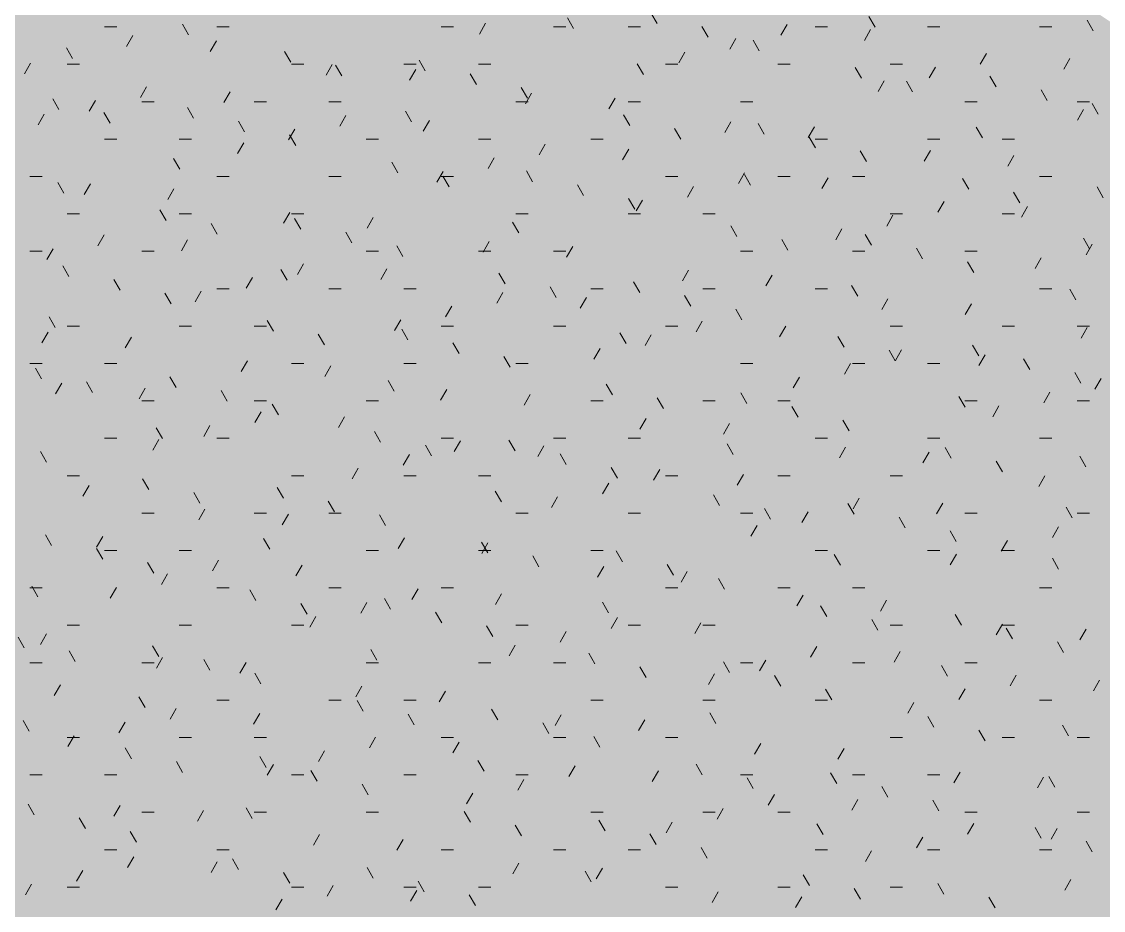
# Model space of a CAD drawing. Header units: millimetres. Extents: x -81576 to 1046824, y -248937 to 691537.
# Drawn here: x 23577 to 26515, y 621039 to 623453 of the extents above; entities that cross this region are included whole.
import ezdxf

# ---------------------------------------------------------------- set-up
doc = ezdxf.new("R2010")
doc.units = ezdxf.units.MM
doc.layers.add('PDF _Геометрия', color=7, linetype='Continuous', true_color=0x1d1d1d)
doc.layers.add('PDF _Сплошная заливка', color=7, linetype='Continuous', true_color=0xffffff)

msp = doc.modelspace()

# ---------------------------------------------------------------- hatches: boundary and pattern name
at = {"layer": 'PDF _Сплошная заливка', "true_color": 0x636466, "transparency": 33554559}
msp.add_hatch(color=251, dxfattribs=at).paths.add_polyline_path([(22151.1, 618839.9), (33191.1, 618839.9), (33191.1, 619029.3), (33175.3, 619039.9), (33153.9, 619039.9), (24071.1, 625095.1), (22151.1, 625095.1), (22151.1, 619449.6)])

# ---------------------------------------------------------------- linework, layer by layer
at = {"layer": 'PDF _Геометрия', "color": 7, "lineweight": 9}
for points in [[(25076.2, 623435), (25059.5, 623464)], [(25303, 623448.6), (25286.2, 623477.6)], [(25895.3, 623438.6), (25878.6, 623467.7)], [(23802.1, 623439.1), (23835.6, 623439.1)], [(24030.3, 623417.7), (24013.6, 623446.8)], [(24106.9, 623439.1), (24140.4, 623439.1)], [(24716.5, 623439.1), (24750, 623439.1)], [(24837, 623448.9), (24820.3, 623419.8)], [(25021.3, 623439.1), (25054.8, 623439.1)], [(25224.5, 623439.1), (25258, 623439.1)], [(25441.8, 623411.4), (25425, 623440.4)], [(25656.1, 623445.2), (25639.4, 623416.2)], [(25732.5, 623439.1), (25766, 623439.1)], [(26037.3, 623439.1), (26070.8, 623439.1)], [(26342.1, 623439.1), (26375.6, 623439.1)], [(26487.7, 623428.7), (26470.9, 623457.7)], [(23879.1, 623415.3), (23862.3, 623386.3)], [(25517.3, 623408), (25500.6, 623379)], [(25882.9, 623431.6), (25866.1, 623402.6)], [(23715.6, 623353.3), (23698.8, 623382.4)], [(24105.9, 623401.7), (24089.1, 623372.7)], [(25580.6, 623374.2), (25563.8, 623403.3)], [(24307.9, 623343.3), (24291.2, 623372.4)], [(24673.5, 623319.8), (24656.7, 623348.8)], [(25378.6, 623370.8), (25361.8, 623341.8)], [(26197.7, 623367.2), (26180.9, 623338.2)], [(26424.4, 623353.6), (26407.7, 623324.5)], [(23601.5, 623340.9), (23584.8, 623311.9)], [(23700.5, 623337.5), (23734, 623337.5)], [(24310.1, 623337.5), (24343.6, 623337.5)], [(24420.6, 623337.3), (24403.9, 623308.3)], [(24446.7, 623306.2), (24429.9, 623335.2)], [(24614.9, 623337.5), (24648.4, 623337.5)], [(24647.4, 623323.7), (24630.7, 623294.6)], [(24818.1, 623337.5), (24851.6, 623337.5)], [(25265.8, 623309.8), (25249.1, 623338.8)], [(25326.1, 623337.5), (25359.6, 623337.5)], [(25630.9, 623337.5), (25664.4, 623337.5)], [(25858.2, 623299.8), (25841.4, 623328.9)], [(25935.7, 623337.5), (25969.2, 623337.5)], [(26058.9, 623330), (26042.1, 623301)], [(24812.3, 623282.6), (24795.5, 623311.6)], [(25920.1, 623292.8), (25903.3, 623263.8)], [(25997, 623262.7), (25980.2, 623291.7)], [(26223.7, 623276.3), (26207, 623305.3)], [(23916.3, 623276.5), (23899.5, 623247.5)], [(24143.1, 623262.9), (24126.3, 623233.9)], [(24951.1, 623245.4), (24934.3, 623274.4)], [(24962.2, 623259.3), (24945.4, 623230.2)], [(26362.5, 623239.1), (26345.8, 623268.1)], [(23678.4, 623214.5), (23661.6, 623243.6)], [(23777.5, 623239.3), (23760.7, 623210.3)], [(23903.7, 623235.9), (23937.2, 623235.9)], [(24208.5, 623235.9), (24242, 623235.9)], [(24411.7, 623235.9), (24445.2, 623235.9)], [(24919.7, 623235.9), (24953.2, 623235.9)], [(25189, 623245.7), (25172.2, 623216.6)], [(25224.5, 623235.9), (25258, 623235.9)], [(25529.3, 623235.9), (25562.8, 623235.9)], [(26138.9, 623235.9), (26172.4, 623235.9)], [(26443.7, 623235.9), (26477.2, 623235.9)], [(26501.3, 623201.9), (26484.5, 623230.9)], [(23638.7, 623202.2), (23622, 623173.1)], [(23817.2, 623177.3), (23800.4, 623206.4)], [(24044, 623191), (24027.2, 623220)], [(24636.3, 623181), (24619.5, 623210)], [(25228.6, 623171), (25211.9, 623200.1)], [(26461.6, 623214.8), (26444.9, 623185.8)], [(24182.7, 623153.8), (24166, 623182.8)], [(24457.8, 623198.5), (24441.1, 623169.5)], [(24684.6, 623184.9), (24667.9, 623155.9)], [(25503.7, 623181.2), (25487, 623152.2)], [(25594.2, 623147.4), (25577.4, 623176.5)], [(24319.1, 623161.3), (24302.3, 623132.3)], [(24321.5, 623116.6), (24304.8, 623145.6)], [(25367.4, 623133.8), (25350.7, 623162.9)], [(25730.5, 623167.6), (25713.7, 623138.6)], [(26186.5, 623137.5), (26169.8, 623166.5)], [(23802.1, 623134.3), (23835.6, 623134.3)], [(24005.3, 623134.3), (24038.8, 623134.3)], [(24180.3, 623124.1), (24163.5, 623095.1)], [(24513.3, 623134.3), (24546.8, 623134.3)], [(24818.1, 623134.3), (24851.6, 623134.3)], [(24999.4, 623120.5), (24982.6, 623091.4)], [(25122.9, 623134.3), (25156.4, 623134.3)], [(25733, 623110.3), (25716.2, 623139.3)], [(25732.5, 623134.3), (25766, 623134.3)], [(26037.3, 623134.3), (26070.8, 623134.3)], [(26240.5, 623134.3), (26274, 623134.3)], [(24860.6, 623083.3), (24843.8, 623054.3)], [(25226.2, 623106.9), (25209.4, 623077.8)], [(25871.8, 623073.1), (25855, 623102.1)], [(26045.3, 623103.2), (26028.5, 623074.2)], [(26272, 623089.6), (26255.3, 623060.6)], [(24006.8, 623052.2), (23990, 623081.2)], [(24599.1, 623042.2), (24582.3, 623071.2)], [(23598.9, 623032.7), (23632.4, 623032.7)], [(24106.9, 623032.7), (24140.4, 623032.7)], [(24411.7, 623032.7), (24445.2, 623032.7)], [(24721.8, 623046.1), (24705, 623017.1)], [(24716.5, 623032.7), (24750, 623032.7)], [(24737.9, 623005), (24721.1, 623034)], [(24964.7, 623018.6), (24947.9, 623047.7)], [(25326.1, 623032.7), (25359.6, 623032.7)], [(25540.9, 623042.5), (25524.2, 623013.4)], [(25557, 623008.7), (25540.2, 623037.7)], [(25630.9, 623032.7), (25664.4, 623032.7)], [(25767.7, 623028.8), (25750.9, 622999.8)], [(25834.1, 623032.7), (25867.6, 623032.7)], [(26149.4, 622998.7), (26132.6, 623027.7)], [(26342.1, 623032.7), (26375.6, 623032.7)], [(23692, 622987.8), (23675.2, 623016.8)], [(23763.9, 623012.6), (23747.1, 622983.5)], [(23990.7, 622999), (23973.9, 622969.9)], [(25103.5, 622981.4), (25086.7, 623010.5)], [(25402.1, 623005.3), (25385.4, 622976.2)], [(26514.9, 622975.1), (26498.2, 623004.2)], [(25242.2, 622944.2), (25225.5, 622973.3)], [(25263.3, 622968.1), (25246.6, 622939)], [(26082.5, 622964.4), (26065.7, 622935.4)], [(26288.1, 622961.5), (26271.4, 622990.5)], [(23969.6, 622913.4), (23952.8, 622942.4)], [(26309.2, 622950.8), (26292.5, 622921.8)], [(23700.5, 622931.1), (23734, 622931.1)], [(24005.3, 622931.1), (24038.8, 622931.1)], [(24305.4, 622934.5), (24288.7, 622905.5)], [(24310.1, 622931.1), (24343.6, 622931.1)], [(24335.1, 622889.8), (24318.4, 622918.8)], [(24532.2, 622920.9), (24515.4, 622891.9)], [(24927.5, 622879.8), (24910.7, 622908.9)], [(24919.7, 622931.1), (24953.2, 622931.1)], [(25224.5, 622931.1), (25258, 622931.1)], [(25427.7, 622931.1), (25461.2, 622931.1)], [(25943.7, 622927.2), (25926.9, 622898.2)], [(25935.7, 622931.1), (25969.2, 622931.1)], [(26240.5, 622931.1), (26274, 622931.1)], [(24108.4, 622876.2), (24091.6, 622905.2)], [(24473.9, 622852.6), (24457.2, 622881.6)], [(25519.8, 622869.9), (25503.1, 622898.9)], [(25804.9, 622890.1), (25788.1, 622861)], [(23801.1, 622873.8), (23784.3, 622844.7)], [(24027.9, 622860.2), (24011.1, 622831.1)], [(24847, 622856.5), (24830.2, 622827.5)], [(25658.6, 622832.7), (25641.8, 622861.7)], [(25885.4, 622846.3), (25868.6, 622875.3)], [(26477.7, 622836.3), (26461, 622865.4)], [(26485.2, 622849.2), (26468.5, 622820.2)], [(23598.9, 622829.5), (23632.4, 622829.5)], [(23662.3, 622836.6), (23645.5, 622807.6)], [(23903.7, 622829.5), (23937.2, 622829.5)], [(24513.3, 622829.5), (24546.8, 622829.5)], [(24612.7, 622815.4), (24596, 622844.5)], [(24818.1, 622829.5), (24851.6, 622829.5)], [(25021.3, 622829.5), (25054.8, 622829.5)], [(25073.8, 622842.9), (25057, 622813.9)], [(25529.3, 622829.5), (25562.8, 622829.5)], [(25834.1, 622829.5), (25867.6, 622829.5)], [(26024.2, 622809.1), (26007.4, 622838.1)], [(26138.9, 622829.5), (26172.4, 622829.5)], [(23705.6, 622761), (23688.8, 622790)], [(24342.6, 622795.8), (24325.9, 622766.7)], [(26163, 622771.9), (26146.2, 622801)], [(26346.4, 622812), (26329.7, 622783)], [(24203.8, 622758.6), (24187.1, 622729.5)], [(24298, 622751), (24281.2, 622780)], [(24569.4, 622782.1), (24552.6, 622753.1)], [(24890.3, 622741), (24873.5, 622770.1)], [(25388.5, 622778.5), (25371.8, 622749.5)], [(25615.3, 622764.9), (25598.5, 622735.8)], [(23844.4, 622723.8), (23827.6, 622752.8)], [(25029.1, 622703.9), (25012.3, 622732.9)], [(25255.9, 622717.5), (25239.1, 622746.5)], [(25848.2, 622707.5), (25831.4, 622736.5)], [(23983.2, 622686.6), (23966.4, 622715.6)], [(24065, 622721.4), (24048.3, 622692.3)], [(24106.9, 622727.9), (24140.4, 622727.9)], [(24411.7, 622727.9), (24445.2, 622727.9)], [(24614.9, 622727.9), (24648.4, 622727.9)], [(24884.2, 622717.7), (24867.4, 622688.7)], [(25110.9, 622704.1), (25094.2, 622675.1)], [(25122.9, 622727.9), (25156.4, 622727.9)], [(25394.6, 622680.3), (25377.9, 622709.3)], [(25427.7, 622727.9), (25461.2, 622727.9)], [(25732.5, 622727.9), (25766, 622727.9)], [(25930.1, 622700.5), (25913.3, 622671.4)], [(26342.1, 622727.9), (26375.6, 622727.9)], [(26440.5, 622697.5), (26423.8, 622726.6)], [(24745.4, 622680.5), (24728.6, 622651.5)], [(25533.4, 622643.1), (25516.7, 622672.1)], [(26156.8, 622686.9), (26140.1, 622657.8)], [(23668.4, 622622.2), (23651.7, 622651.2)], [(24260.8, 622612.2), (24244, 622641.3)], [(24606.6, 622643.4), (24589.8, 622614.3)], [(23700.5, 622626.3), (23734, 622626.3)], [(24005.3, 622626.3), (24038.8, 622626.3)], [(24208.5, 622626.3), (24242, 622626.3)], [(24626.3, 622588.6), (24609.6, 622617.7)], [(24716.5, 622626.3), (24750, 622626.3)], [(25021.3, 622626.3), (25054.8, 622626.3)], [(25326.1, 622626.3), (25359.6, 622626.3)], [(25425.7, 622639.7), (25408.9, 622610.7)], [(25652.5, 622626.1), (25635.7, 622597.1)], [(25935.7, 622626.3), (25969.2, 622626.3)], [(26240.5, 622626.3), (26274, 622626.3)], [(26443.7, 622626.3), (26477.2, 622626.3)], [(26471.6, 622622.4), (26454.8, 622593.4)], [(23648.7, 622609.8), (23631.9, 622580.8)], [(23875.5, 622596.2), (23858.7, 622567.2)], [(24399.6, 622575), (24382.8, 622604.1)], [(25218.7, 622578.7), (25201.9, 622607.7)], [(25286.9, 622602.5), (25270.2, 622573.5)], [(25811, 622568.7), (25794.2, 622597.8)], [(24765.1, 622551.5), (24748.4, 622580.5)], [(25148.1, 622565.3), (25131.4, 622536.3)], [(25949.8, 622531.5), (25933, 622560.6)], [(25967.3, 622561.7), (25950.5, 622532.6)], [(26176.6, 622545.1), (26159.8, 622574.2)], [(23598.9, 622524.7), (23632.4, 622524.7)], [(23802.1, 622524.7), (23835.6, 622524.7)], [(24190.2, 622531.8), (24173.5, 622502.8)], [(24310.1, 622524.7), (24343.6, 622524.7)], [(24614.9, 622524.7), (24648.4, 622524.7)], [(24903.9, 622514.3), (24887.1, 622543.3)], [(24919.7, 622524.7), (24953.2, 622524.7)], [(25529.3, 622524.7), (25562.8, 622524.7)], [(25828.5, 622524.5), (25811.7, 622495.5)], [(25834.1, 622524.7), (25867.6, 622524.7)], [(26037.3, 622524.7), (26070.8, 622524.7)], [(26194, 622548.1), (26177.3, 622519)], [(26315.4, 622508), (26298.6, 622537)], [(23631.2, 622483.4), (23614.5, 622512.4)], [(24417, 622518.2), (24400.2, 622489.1)], [(26454.2, 622470.8), (26437.4, 622499.8)], [(23685.9, 622471), (23669.1, 622442)], [(23770, 622446.2), (23753.3, 622475.2)], [(23996.8, 622459.8), (23980, 622488.9)], [(24589.1, 622449.9), (24572.4, 622478.9)], [(25181.5, 622439.9), (25164.7, 622468.9)], [(25689.7, 622487.3), (25672.9, 622458.3)], [(26508.8, 622483.7), (26492, 622454.6)], [(23912.6, 622457.4), (23895.9, 622428.4)], [(24135.6, 622422.6), (24118.8, 622451.7)], [(24731.8, 622453.8), (24715, 622424.7)], [(24958.5, 622440.2), (24941.8, 622411.1)], [(25547, 622416.3), (25530.3, 622445.4)], [(26139.4, 622406.4), (26122.6, 622435.4)], [(26370, 622446.5), (26353.2, 622417.4)], [(23903.7, 622423.1), (23937.2, 622423.1)], [(24208.5, 622423.1), (24242, 622423.1)], [(24274.4, 622385.4), (24257.6, 622414.5)], [(24513.3, 622423.1), (24546.8, 622423.1)], [(25122.9, 622423.1), (25156.4, 622423.1)], [(25320.3, 622402.7), (25303.5, 622431.7)], [(25427.7, 622423.1), (25461.2, 622423.1)], [(25630.9, 622423.1), (25664.4, 622423.1)], [(25685.8, 622379.1), (25669.1, 622408.2)], [(26138.9, 622423.1), (26172.4, 622423.1)], [(26231.2, 622409.3), (26214.5, 622380.2)], [(26443.7, 622423.1), (26477.2, 622423.1)], [(24227.4, 622393), (24210.7, 622364)], [(24454.2, 622379.4), (24437.4, 622350.4)], [(23959.6, 622321), (23942.8, 622350.1)], [(24088.6, 622355.8), (24071.9, 622326.8)], [(25273.3, 622375.7), (25256.5, 622346.7)], [(25500.1, 622362.1), (25483.3, 622333.1)], [(25824.6, 622341.9), (25807.9, 622371)], [(23802.1, 622321.5), (23835.6, 622321.5)], [(23949.8, 622318.6), (23933.1, 622289.6)], [(24106.9, 622321.5), (24140.4, 622321.5)], [(24552, 622311.1), (24535.2, 622340.1)], [(24716.5, 622321.5), (24750, 622321.5)], [(25021.3, 622321.5), (25054.8, 622321.5)], [(25224.5, 622321.5), (25258, 622321.5)], [(25732.5, 622321.5), (25766, 622321.5)], [(26037.3, 622321.5), (26070.8, 622321.5)], [(26342.1, 622321.5), (26375.6, 622321.5)], [(24690.7, 622273.9), (24674, 622302.9)], [(24769, 622315), (24752.2, 622285.9)], [(24917.5, 622287.5), (24900.8, 622316.5)], [(24995.7, 622301.4), (24979, 622272.3)], [(25509.9, 622277.5), (25493.1, 622306.6)], [(25814.8, 622297.7), (25798.1, 622268.7)], [(26102.2, 622267.6), (26085.4, 622296.6)], [(23644.8, 622256.6), (23628.1, 622285.7)], [(24630.2, 622277.8), (24613.4, 622248.8)], [(25056.3, 622250.3), (25039.5, 622279.3)], [(26041.6, 622284.1), (26024.9, 622255.1)], [(26241, 622230.4), (26224.2, 622259.4)], [(26467.8, 622244), (26451, 622273)], [(24491.4, 622240.6), (24474.6, 622211.6)], [(25195.1, 622213.1), (25178.3, 622242.2)], [(25310.5, 622237), (25293.7, 622207.9)], [(23700.5, 622219.9), (23734, 622219.9)], [(23922.4, 622182.2), (23905.7, 622211.3)], [(24310.1, 622219.9), (24343.6, 622219.9)], [(24614.9, 622219.9), (24648.4, 622219.9)], [(24818.1, 622219.9), (24851.6, 622219.9)], [(25326.1, 622219.9), (25359.6, 622219.9)], [(25537.3, 622223.3), (25520.5, 622194.3)], [(25630.9, 622219.9), (25664.4, 622219.9)], [(25935.7, 622219.9), (25969.2, 622219.9)], [(26356.4, 622219.7), (26339.6, 622190.7)], [(23760.2, 622193.4), (23743.5, 622164.4)], [(24061.2, 622145.1), (24044.4, 622174.1)], [(24288, 622158.7), (24271.2, 622187.7)], [(24880.3, 622148.7), (24863.6, 622177.7)], [(25171.7, 622199.8), (25154.9, 622170.7)], [(24426.8, 622121.5), (24410, 622150.5)], [(25032.9, 622162.6), (25016.2, 622133.5)], [(25472.7, 622138.7), (25455.9, 622167.8)], [(25838.2, 622115.2), (25821.5, 622144.2)], [(25852, 622158.9), (25835.3, 622129.9)], [(26078.8, 622145.3), (26062.1, 622116.3)], [(23903.7, 622118.3), (23937.2, 622118.3)], [(24075, 622129), (24058.3, 622100)], [(24208.5, 622118.3), (24242, 622118.3)], [(24301.8, 622115.4), (24285, 622086.4)], [(24411.7, 622118.3), (24445.2, 622118.3)], [(24565.6, 622084.3), (24548.8, 622113.3)], [(24919.7, 622118.3), (24953.2, 622118.3)], [(25224.5, 622118.3), (25258, 622118.3)], [(25529.3, 622118.3), (25562.8, 622118.3)], [(25611.5, 622101.6), (25594.7, 622130.6)], [(25713.3, 622121.7), (25696.5, 622092.7)], [(26138.9, 622118.3), (26172.4, 622118.3)], [(26430.6, 622105.2), (26413.8, 622134.2)], [(26443.7, 622118.3), (26477.2, 622118.3)], [(25574.5, 622084.6), (25557.7, 622055.5)], [(25977, 622078), (25960.3, 622107)], [(23658.5, 622029.8), (23641.7, 622058.9)], [(23797.4, 622054.7), (23780.7, 622025.6)], [(26115.8, 622040.8), (26099, 622069.8)], [(26393.6, 622080.9), (26376.8, 622051.9)], [(24250.8, 622019.9), (24234, 622048.9)], [(24616.6, 622051), (24599.8, 622022)], [(24843.1, 622009.9), (24826.4, 622039)], [(24843.3, 622037.4), (24826.6, 622008.4)], [(26254.8, 622043.7), (26238, 622014.7)], [(23797.2, 621992.7), (23780.5, 622021.7)], [(23802.1, 622016.7), (23835.6, 622016.7)], [(24005.3, 622016.7), (24038.8, 622016.7)], [(24513.3, 622016.7), (24546.8, 622016.7)], [(24818.1, 622016.7), (24851.6, 622016.7)], [(24981.9, 621972.7), (24965.2, 622001.8)], [(25122.9, 622016.7), (25156.4, 622016.7)], [(25208.7, 621986.3), (25191.9, 622015.4)], [(25732.5, 622016.7), (25766, 622016.7)], [(25801, 621976.4), (25784.3, 622005.4)], [(26037.3, 622016.7), (26070.8, 622016.7)], [(26116, 622006.5), (26099.2, 621977.5)], [(26240.5, 622016.7), (26274, 622016.7)], [(26393.4, 621966.4), (26376.6, 621995.4)], [(23936, 621955.5), (23919.3, 621984.5)], [(24112.2, 621990.2), (24095.4, 621961.2)], [(24339, 621976.6), (24322.2, 621947.6)], [(25158.1, 621973), (25141.3, 621944)], [(25347.5, 621949.2), (25330.7, 621978.2)], [(23973.4, 621953.1), (23956.7, 621924)], [(25384.9, 621959.4), (25368.1, 621930.3)], [(25486.3, 621912), (25469.5, 621941)], [(23598.9, 621915.1), (23632.4, 621915.1)], [(23621.3, 621891.1), (23604.5, 621920.1)], [(23834.6, 621915.9), (23817.9, 621886.8)], [(24106.9, 621915.1), (24140.4, 621915.1)], [(24213.6, 621881.1), (24196.8, 621910.1)], [(24411.7, 621915.1), (24445.2, 621915.1)], [(24653.7, 621912.2), (24637, 621883.2)], [(24716.5, 621915.1), (24750, 621915.1)], [(25326.1, 621915.1), (25359.6, 621915.1)], [(25630.9, 621915.1), (25664.4, 621915.1)], [(25834.1, 621915.1), (25867.6, 621915.1)], [(26342.1, 621915.1), (26375.6, 621915.1)], [(24579.2, 621857.5), (24562.4, 621886.6)], [(24880.5, 621898.6), (24863.8, 621869.6)], [(25699.6, 621895), (25682.9, 621865.9)], [(25926.4, 621881.4), (25909.6, 621852.3)], [(24352.4, 621843.9), (24335.6, 621872.9)], [(24515, 621875), (24498.2, 621846)], [(24718, 621820.3), (24701.2, 621849.4)], [(25171.5, 621847.6), (25154.8, 621876.6)], [(25763.9, 621837.6), (25747.1, 621866.6)], [(24376.2, 621837.8), (24359.4, 621808.8)], [(25195.3, 621834.2), (25178.5, 621805.2)], [(25422.1, 621820.6), (25405.3, 621791.6)], [(25902.6, 621800.4), (25885.9, 621829.4)], [(26129.4, 621814), (26112.7, 621843)], [(23645, 621790.7), (23628.3, 621761.7)], [(23700.5, 621813.5), (23734, 621813.5)], [(24005.3, 621813.5), (24038.8, 621813.5)], [(24310.1, 621813.5), (24343.6, 621813.5)], [(24856.8, 621783.1), (24840, 621812.2)], [(24919.7, 621813.5), (24953.2, 621813.5)], [(25056.5, 621797), (25039.7, 621768)], [(25224.5, 621813.5), (25258, 621813.5)], [(25427.7, 621813.5), (25461.2, 621813.5)], [(25935.7, 621813.5), (25969.2, 621813.5)], [(26241.2, 621816.9), (26224.4, 621787.9)], [(26240.5, 621813.5), (26274, 621813.5)], [(26268.2, 621776.8), (26251.4, 621805.9)], [(26468, 621803.3), (26451.2, 621774.3)], [(23584.1, 621752.3), (23567.3, 621781.3)], [(24917.7, 621759.8), (24900.9, 621730.8)], [(26407, 621739.6), (26390.2, 621768.7)], [(23722.9, 621715.1), (23706.1, 621744.1)], [(23949.6, 621728.7), (23932.9, 621757.7)], [(24542, 621718.7), (24525.2, 621747.8)], [(25134.3, 621708.8), (25117.6, 621737.8)], [(25736.8, 621756.2), (25720.1, 621727.1)], [(25963.6, 621742.6), (25946.8, 621713.5)], [(23598.9, 621711.9), (23632.4, 621711.9)], [(23903.7, 621711.9), (23937.2, 621711.9)], [(23959.8, 621726.3), (23943, 621697.2)], [(24088.4, 621691.5), (24071.7, 621720.5)], [(24186.6, 621712.7), (24169.8, 621683.6)], [(24513.3, 621711.9), (24546.8, 621711.9)], [(24818.1, 621711.9), (24851.6, 621711.9)], [(25021.3, 621711.9), (25054.8, 621711.9)], [(25499.9, 621685.2), (25483.1, 621714.2)], [(25529.3, 621711.9), (25562.8, 621711.9)], [(25598, 621719), (25581.3, 621690)], [(25834.1, 621711.9), (25867.6, 621711.9)], [(26092.2, 621675.2), (26075.5, 621704.3)], [(26138.9, 621711.9), (26172.4, 621711.9)], [(24227.2, 621654.3), (24210.5, 621683.4)], [(25273.1, 621671.6), (25256.4, 621700.6)], [(25459.2, 621681.8), (25442.5, 621652.8)], [(25638.7, 621648), (25621.9, 621677)], [(26278.4, 621678.2), (26261.6, 621649.1)], [(23682.2, 621651.9), (23665.5, 621622.9)], [(24501.3, 621648.3), (24484.6, 621619.2)], [(26505.1, 621664.5), (26488.4, 621635.5)], [(23912.5, 621589.9), (23895.7, 621618.9)], [(24728.1, 621634.6), (24711.4, 621605.6)], [(25777.5, 621610.8), (25760.7, 621639.8)], [(26139.6, 621641), (26122.8, 621611.9)], [(23997, 621587.5), (23980.2, 621558.5)], [(24106.9, 621610.3), (24140.4, 621610.3)], [(24411.7, 621610.3), (24445.2, 621610.3)], [(24504.8, 621579.9), (24488, 621609)], [(24614.9, 621610.3), (24648.4, 621610.3)], [(24870.4, 621556.4), (24853.6, 621585.4)], [(25122.9, 621610.3), (25156.4, 621610.3)], [(25427.7, 621610.3), (25461.2, 621610.3)], [(25732.5, 621610.3), (25766, 621610.3)], [(26000.8, 621603.8), (25984, 621574.7)], [(26342.1, 621610.3), (26375.6, 621610.3)], [(23597.7, 621525.5), (23580.9, 621554.5)], [(24223.8, 621573.9), (24207, 621544.8)], [(24643.6, 621542.8), (24626.8, 621571.8)], [(25042.9, 621570.2), (25026.1, 621541.2)], [(25269.7, 621556.6), (25252.9, 621527.6)], [(25462.7, 621546.4), (25445.9, 621575.4)], [(26055, 621536.4), (26038.3, 621565.5)], [(23858.2, 621550.3), (23841.4, 621521.3)], [(25009.2, 621519.2), (24992.4, 621548.2)], [(26193.8, 621499.2), (26177.1, 621528.3)], [(26420.6, 621512.9), (26403.8, 621541.9)], [(23700.5, 621508.7), (23734, 621508.7)], [(23719.4, 621513.1), (23702.7, 621484.1)], [(24005.3, 621508.7), (24038.8, 621508.7)], [(24208.5, 621508.7), (24242, 621508.7)], [(24538.5, 621509.5), (24521.8, 621480.4)], [(24716.5, 621508.7), (24750, 621508.7)], [(24765.3, 621495.9), (24748.5, 621466.8)], [(25021.3, 621508.7), (25054.8, 621508.7)], [(25147.9, 621482), (25131.2, 621511)], [(25326.1, 621508.7), (25359.6, 621508.7)], [(25935.7, 621508.7), (25969.2, 621508.7)], [(26240.5, 621508.7), (26274, 621508.7)], [(26443.7, 621508.7), (26477.2, 621508.7)], [(23875.3, 621451.1), (23858.5, 621480.2)], [(24399.7, 621472.3), (24383, 621443.2)], [(25584.4, 621492.2), (25567.7, 621463.2)], [(25811.2, 621478.6), (25794.4, 621449.6)], [(24014.1, 621413.9), (23997.3, 621443)], [(24240.8, 621427.5), (24224.1, 621456.6)], [(24833.2, 621417.6), (24816.4, 621446.6)], [(25425.5, 621407.6), (25408.8, 621436.6)], [(23598.9, 621407.1), (23632.4, 621407.1)], [(23802.1, 621407.1), (23835.6, 621407.1)], [(24261, 621435.1), (24244.2, 621406.1)], [(24310.1, 621407.1), (24343.6, 621407.1)], [(24379.6, 621390.3), (24362.9, 621419.4)], [(24614.9, 621407.1), (24648.4, 621407.1)], [(24919.7, 621407.1), (24953.2, 621407.1)], [(25080.1, 621431.4), (25063.3, 621402.4)], [(25306.8, 621417.8), (25290.1, 621388.8)], [(25529.3, 621407.1), (25562.8, 621407.1)], [(25791.1, 621384), (25774.3, 621413.1)], [(25834.1, 621407.1), (25867.6, 621407.1)], [(26037.3, 621407.1), (26070.8, 621407.1)], [(26126, 621414.2), (26109.2, 621385.2)], [(24518.4, 621353.2), (24501.6, 621382.2)], [(24941.3, 621394.3), (24924.5, 621365.2)], [(25564.3, 621370.4), (25547.5, 621399.5)], [(26352.7, 621400.6), (26336, 621371.5)], [(26383.4, 621374.1), (26366.7, 621403.1)], [(24802.5, 621357.1), (24785.7, 621328)], [(25621.6, 621353.4), (25604.9, 621324.4)], [(25929.9, 621346.8), (25913.1, 621375.9)], [(23611.3, 621298.7), (23594.5, 621327.8)], [(23844.6, 621323.5), (23827.8, 621294.5)], [(25848.4, 621339.8), (25831.6, 621310.8)], [(26068.7, 621309.7), (26051.9, 621338.7)], [(23750.1, 621261.5), (23733.3, 621290.6)], [(23903.7, 621305.5), (23937.2, 621305.5)], [(24071.4, 621309.9), (24054.6, 621280.9)], [(24203.6, 621288.8), (24186.9, 621317.8)], [(24208.5, 621305.5), (24242, 621305.5)], [(24513.3, 621305.5), (24546.8, 621305.5)], [(24796, 621278.8), (24779.2, 621307.8)], [(25122.9, 621305.5), (25156.4, 621305.5)], [(25427.7, 621305.5), (25461.2, 621305.5)], [(25482.8, 621316.2), (25466.1, 621287.2)], [(25630.9, 621305.5), (25664.4, 621305.5)], [(26138.9, 621305.5), (26172.4, 621305.5)], [(26443.7, 621305.5), (26477.2, 621305.5)], [(24934.8, 621241.6), (24918, 621270.6)], [(25161.6, 621255.2), (25144.8, 621284.2)], [(25344, 621279), (25327.3, 621250)], [(25753.9, 621245.2), (25737.1, 621274.3)], [(26163.2, 621275.4), (26146.4, 621246.4)], [(26346.2, 621235.3), (26329.5, 621264.3)], [(26389.9, 621261.8), (26373.2, 621232.8)], [(23888.9, 621224.3), (23872.1, 621253.4)], [(24386.1, 621245.5), (24369.4, 621216.5)], [(24612.9, 621231.9), (24596.1, 621202.9)], [(25300.3, 621218), (25283.6, 621247.1)], [(26024.4, 621238.2), (26007.6, 621209.2)], [(23802.1, 621203.9), (23835.6, 621203.9)], [(24106.9, 621203.9), (24140.4, 621203.9)], [(24716.5, 621203.9), (24750, 621203.9)], [(25021.3, 621203.9), (25054.8, 621203.9)], [(25224.5, 621203.9), (25258, 621203.9)], [(25439.1, 621180.8), (25422.4, 621209.9)], [(25732.5, 621203.9), (25766, 621203.9)], [(26037.3, 621203.9), (26070.8, 621203.9)], [(26342.1, 621203.9), (26375.6, 621203.9)], [(26485, 621198.1), (26468.3, 621227.1)], [(23881.8, 621184.7), (23865, 621155.7)], [(24166.5, 621150), (24149.7, 621179)], [(25885.6, 621201), (25868.8, 621172)], [(23743, 621147.6), (23726.2, 621118.5)], [(24108.6, 621171.1), (24091.8, 621142.1)], [(24532, 621126.4), (24515.3, 621155.4)], [(24927.7, 621167.5), (24910.9, 621138.4)], [(25124.4, 621116.4), (25107.6, 621145.5)], [(25154.4, 621153.9), (25137.7, 621124.8)], [(24305.2, 621112.8), (24288.5, 621141.8)], [(24670.8, 621089.2), (24654, 621118.2)], [(25716.7, 621106.5), (25699.9, 621135.5)], [(26427.1, 621123), (26410.4, 621094)], [(23604.2, 621110.4), (23587.4, 621081.3)], [(23700.5, 621102.3), (23734, 621102.3)], [(24310.1, 621102.3), (24343.6, 621102.3)], [(24423.3, 621106.7), (24406.6, 621077.7)], [(24614.9, 621102.3), (24648.4, 621102.3)], [(24650.1, 621093.1), (24633.3, 621064.1)], [(24818.1, 621102.3), (24851.6, 621102.3)], [(25326.1, 621102.3), (25359.6, 621102.3)], [(25469.2, 621089.5), (25452.5, 621060.4)], [(25630.9, 621102.3), (25664.4, 621102.3)], [(25855.5, 621069.3), (25838.7, 621098.3)], [(25935.7, 621102.3), (25969.2, 621102.3)], [(26082.3, 621082.9), (26065.5, 621111.9)], [(24284.5, 621069.5), (24267.8, 621040.5)], [(24809.6, 621052), (24792.8, 621081)], [(25696, 621075.8), (25679.2, 621046.8)], [(26221.1, 621045.7), (26204.3, 621074.7)]]:
    msp.add_lwpolyline(points, dxfattribs=at)

doc.saveas('drawing.dxf')
